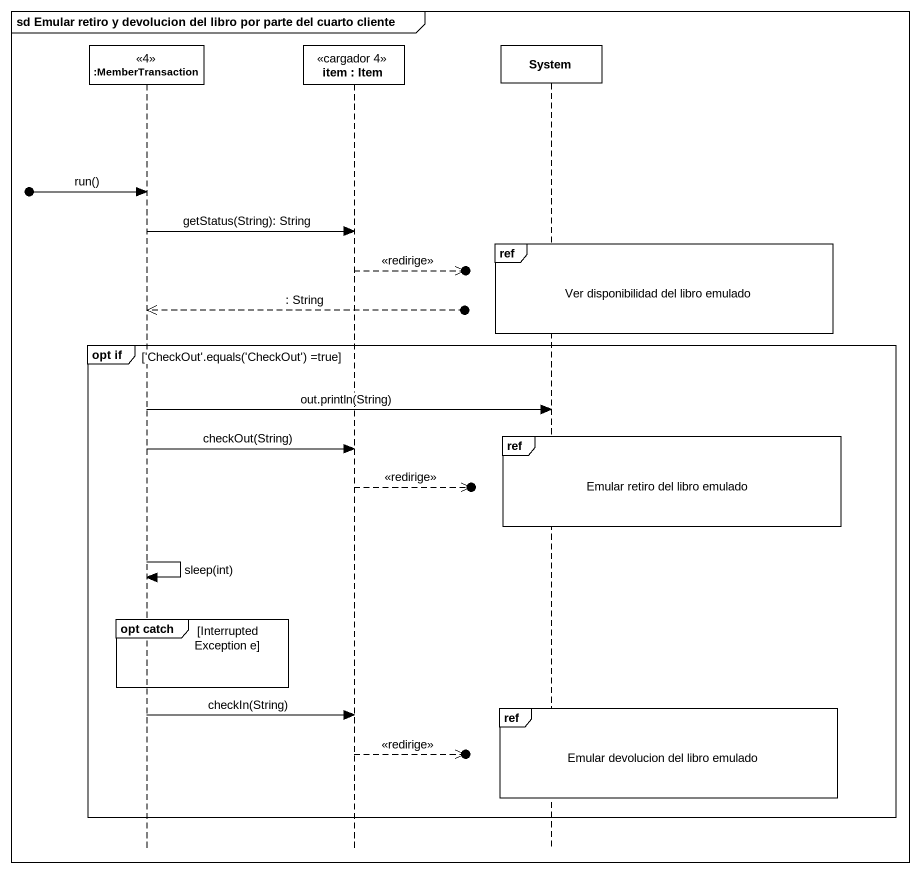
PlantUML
@startuml
mainframe sd Emular retiro y devolucion del libro por parte del cuarto cliente
hide footbox
participant ":MemberTransaction" as MemberTransaction <<4>>
participant "item : Item" as item <<cargador 4>>
participant System

[o-> MemberTransaction : run()
MemberTransaction -> item : getStatus(String): String
ref over System : Ver disponibilidad del libro emulado
item -->>o] : <<redirige>>
MemberTransaction <<--o] : : String
group opt if ['CheckOut'.equals('CheckOut') =true]
  MemberTransaction -> System : out.println(String)
  ref over System : Emular retiro del libro emulado
  MemberTransaction -> item : checkOut(String)
  item -->>o] : <<redirige>>
  MemberTransaction -> MemberTransaction : sleep(int)
  group opt catch [InterruptedException e]
  end
  ref over System : Emular devolucion del libro emulado
  MemberTransaction -> item : checkIn(String)
  item -->>o] : <<redirige>>
end
@enduml
